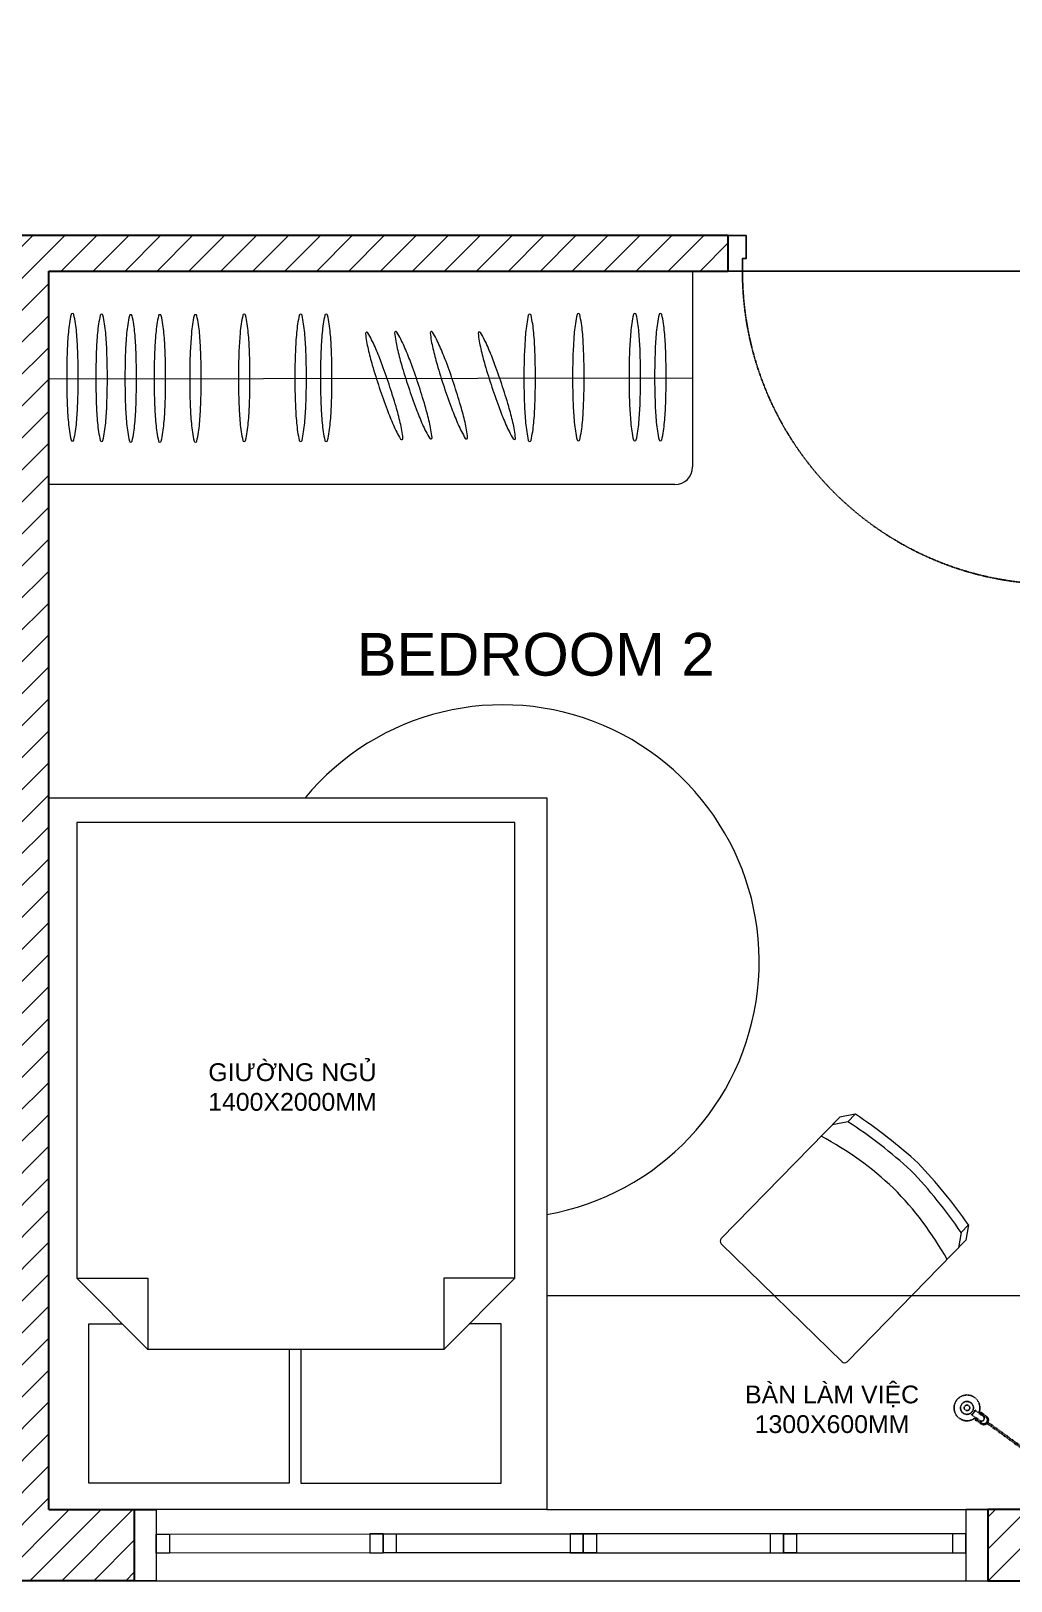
# Model space of a CAD drawing. Header units: millimetres. Extents: x 7780 to 20500, y -15070 to -6359.
# Drawn here: x 11110 to 13865, y -15070 to -10715 of the extents above; entities that cross this region are included whole.
import ezdxf

# ---------------------------------------------------------------- set-up
doc = ezdxf.new("R2010")
doc.units = ezdxf.units.MM
doc.header["$LTSCALE"] = 0.5
doc.linetypes.add('HIDDEN', pattern=[0.375, 0.25, -0.125])
doc.linetypes.add('YLD.Studio专用线型012', pattern=[9.525, 6.35, -3.175])
for name, color, linetype, lineweight in [('0 TEXT', 7, 'Continuous', 13), ('AZ-Furniture', 35, 'Continuous', 9), ('L-Door', 153, 'Continuous', 15), ('L-Fur', 35, 'Continuous', 13), ('L-Hatch', 251, 'Continuous', 5), ('L-Wall', 254, 'Continuous', 30)]:
    doc.layers.add(name, color=color, linetype=linetype, lineweight=lineweight)
doc.styles.add('Text Ghi chú (ANNO)', font='arial.ttf', dxfattribs={"height": 4})
pattern_1 = [(45, (351657.15, 316231.06), (-44.901281, 44.901281), [])]

# ---------------------------------------------------------------- blocks, each defined once
blk = doc.blocks.new('*U3')
at = {"ltscale": 100}
for p, q in [((-75, 200), (-75, 880)), ((-40, 880), (-40, 200))]:
    blk.add_line(p, q, dxfattribs=at)
at = {"color": 8, "ltscale": 100}
blk.add_line((-40, 100), (-920, 100), dxfattribs=at)
at = {"ltscale": 100}
for points in [[(-40, 980), (-40, 880), (-52.5, 880), (-52.5, 890), (-62.5, 890), (-62.5, 880), (-75, 880), (-75, 980)], [(-62.5, 200), (-62.5, 190), (-52.5, 190), (-52.5, 200), (-40, 200), (-40, 100), (-75, 100), (-75, 200)], [(-960, 100), (-920, 100), (-920, 65), (-910, 65), (-910, 0), (-960, 0)], [(-50, 65), (-40, 65), (-40, 100), (0, 100), (0, 0), (-50, 0)]]:
    blk.add_lwpolyline(points, close=True, dxfattribs=at)
at = {"color": 8, "ltscale": 100}
blk.add_lwpolyline([(-62.5, 890), (-52.5, 890), (-52.5, 190), (-62.5, 190)], close=True, dxfattribs=at)
at = {"color": 8, "linetype": 'HIDDEN', "ltscale": 10}
blk.add_arc((-40, 100), 880, 90, 180, dxfattribs=at)
blk = doc.blocks.new('04家具2室内设计情报局66')
at = {"color": 251, "linetype": 'YLD.Studio专用线型012'}
for p, q in [((3262147.1, 2604681), (3261678.6, 2604817.2)), ((3262149.3, 2604688.7), (3261680.8, 2604824.9)), ((3262149.3, 2604688.7), (3262147.1, 2604681)), ((3262219.7, 2604662), (3262147.6, 2604682.9)), ((3262220.8, 2604665.8), (3262148.8, 2604686.7)), ((3262177.8, 2604672), (3262177, 2604669.2)), ((3262192.3, 2604664.7), (3262177, 2604669.2)), ((3262177.8, 2604672), (3262193.2, 2604667.6)), ((3262181.3, 2604673.1), (3262180.7, 2604671.2)), ((3262190.9, 2604670.3), (3262190.3, 2604668.4)), ((3262193.2, 2604667.6), (3262192.3, 2604664.7)), ((3262193.2, 2604667.6), (3262193.7, 2604669.5)), ((3262238.2, 2604654.5), (3262193.2, 2604667.6)), ((3262194.9, 2604673.3), (3262195.4, 2604675.3)), ((3262240.5, 2604662.2), (3262195.4, 2604675.3)), ((3262220.8, 2604665.8), (3262219.7, 2604662)), ((3262240.5, 2604662.2), (3262238.2, 2604654.5))]:
    blk.add_line(p, q, dxfattribs=at)
for points in [[(3261645.8, 2604846.5), (3261593, 2604861.9, -0.171573), (3261584.6, 2604833), (3261637.4, 2604817.7, 1), (3261645.8, 2604846.5, -1)], [(3261663, 2604851.9), (3261624.6, 2604863.1), (3261623.2, 2604858.3), (3261661.6, 2604847.1, -1), (3261650.4, 2604808.7), (3261612, 2604819.9), (3261610.6, 2604815.1), (3261649, 2604803.9, 1), (3261663, 2604851.9, -1)]]:
    blk.add_lwpolyline(points, format="xyb", dxfattribs=at)
for points in [[(3261624.2, 2604852.8), (3261625.6, 2604857.6)], [(3261627, 2604862.4), (3261627.7, 2604864.8), (3261632.5, 2604863.4), (3261631.8, 2604861)], [(3261617.8, 2604813), (3261617.1, 2604810.6), (3261612.3, 2604812), (3261613, 2604814.4)], [(3261615.8, 2604824), (3261614.4, 2604819.2)], [(3261620.6, 2604822.6), (3261619.2, 2604817.8)], [(3261629, 2604851.4), (3261630.4, 2604856.2)]]:
    blk.add_lwpolyline(points, dxfattribs=at)
for centre, radius in [((3261548, 2604859.3), 35), ((3261548, 2604859.3), 15), ((3262124.2, 2604691.8), 65), ((3262124.2, 2604691.8), 50), ((3262124.2, 2604691.8), 15)]:
    blk.add_circle(centre, radius, dxfattribs=at)
for centre, radius, start, end in [((3261548, 2604859.3), 70, 356.16324, 331.41599), ((3262124.2, 2604691.8), 100, 346.08206, 161.49717), ((3262124.2, 2604691.8), 100, 166.08206, 341.49717), ((3262186.6, 2604673.6), 20, 355.32657, 332.25265)]:
    blk.add_arc(centre, radius, start, end, dxfattribs=at)
blk = doc.blocks.new('A$C006C667F')
at = {"linetype": 'Continuous'}
for p, q in [((-222.5, 523.7), (-247.5, 487.6)), ((-222.5, 493.9), (-222.5, 523.7)), ((222.5, 523.7), (247.5, 487.6)), ((222.5, 493.9), (222.5, 523.7)), ((-222.5, 493.9), (-247.5, 457.8)), ((-247.5, 487.6), (-247.5, 10)), ((222.5, 493.9), (247.5, 457.8)), ((247.5, 487.6), (247.5, 10)), ((-237.5, 0), (237.5, 0)), ((237.5, 0), (-237.5, 0))]:
    blk.add_line(p, q, dxfattribs=at)
for centre, radius, start, end in [((55, -947.5), 1497.2, 92.104, 100.68), ((-55, -947.5), 1497.2, 79.32, 87.896), ((43.7, -825), 1345.5, 91.8612, 101.4108), ((-43.7, -825), 1345.5, 78.5892, 88.1388), ((13.6, -470.7), 920.8, 90.8435, 106.4704), ((-13.6, -470.7), 920.8, 73.5296, 89.1565), ((-237.5, 10), 10, 180, 270), ((237.5, 10), 10, 270, 0)]:
    blk.add_arc(centre, radius, start, end, dxfattribs=at)

msp = doc.modelspace()

# ---------------------------------------------------------------- hatches: boundary and pattern name
at = {"layer": 'L-Hatch'}
h = msp.add_hatch(dxfattribs=at)
h.set_pattern_fill('ANSI31', color=256, scale=20)
h.set_pattern_definition(pattern_1)
h.paths.add_polyline_path([(7900.3, -7369.2), (8045.3, -7369.2), (8045.3, -7219.2), (7780.3, -7219.2), (7780.3, -7419.2), (7780.3, -12549.2), (7900.3, -12549.2)])
h.paths.add_polyline_path([(13930.3, -7369.2), (13930.3, -8209.2), (14030.3, -8209.2), (14030.3, -7369.2), (14330.3, -7369.2), (14330.3, -7219.2), (9445.3, -7219.2), (9445.3, -7369.2)])
h.paths.add_polyline_path([(15470.3, -7219.2), (15470.3, -7369.2), (15470.3, -10099.2), (14230.3, -10099.2), (14230.3, -9829.2), (14030.3, -9829.2), (14030.3, -9009.2), (13930.3, -9009.2), (13930.3, -10079.2), (13930.3, -10199.2), (15640.3, -10199.2), (15640.3, -10099.2), (15615.3, -10099.2), (15615.3, -7379.2), (15820.3, -7379.2), (15820.3, -7219.2)])
h.paths.add_polyline_path([(14130.3, -9929.2), (14130.3, -10079.2), (14030.3, -10079.2), (14030.3, -9929.2)], flags=16)
h.paths.add_polyline_path([(16818.3, -7459.2), (17030.3, -7459.2), (17030.3, -7219.2), (16420.3, -7219.2), (16420.3, -7379.2), (16718.3, -7379.2), (16718.3, -8479.2), (17120.3, -8479.2), (17120.3, -10099.2), (16490.3, -10099.2), (16490.3, -10199.2), (17130.3, -10199.2), (17130.3, -10279.2), (17230.3, -10279.2), (17230.3, -7459.2), (17130.3, -7459.2), (17130.3, -8379.2), (16818.3, -8379.2)])
h.paths.add_polyline_path([(20500.3, -7459.2), (20300.3, -7459.2), (20300.3, -8319.2), (19910.3, -8319.2), (19910.3, -7459.2), (19810.3, -7459.2), (19810.3, -8419.2), (20300.3, -8419.2), (20300.3, -8569.2), (20500.3, -8569.2)])
h.paths.add_polyline_path([(20500.3, -9169.2), (20300.3, -9169.2), (20300.3, -10044.2), (18840.3, -10044.2), (18840.3, -10014.2), (18740.3, -10014.2), (18740.3, -10144.2), (20300.3, -10144.2), (20300.3, -11779.2), (20500.3, -11779.2)])
h.paths.add_polyline_path([(17130.3, -11389.2), (17130.3, -14869.2), (16930.3, -14869.2), (16930.3, -15069.2), (18130.3, -15069.2), (18130.3, -14869.2), (17230.3, -14869.2), (17230.3, -11219.2), (17130.3, -11219.2), (17130.3, -11289.2), (17080.3, -11289.2), (17080.3, -11389.2)])
h.paths.add_polyline_path([(13070.3, -11389.2), (13070.3, -11289.2), (11060.3, -11289.2), (11060.3, -11389.2), (11060.3, -13869.2), (10815.3, -13869.2), (10815.3, -14069.2), (10960.3, -14069.2), (10960.3, -14869.2), (10960.3, -15069.2), (11400.3, -15069.2), (11400.3, -14869.2), (11160.3, -14869.2), (11160.3, -11389.2)])
h = msp.add_hatch(dxfattribs=at)
h.set_pattern_fill('ANSI31', color=256, scale=20)
h.set_pattern_definition(pattern_1)
h.paths.add_polyline_path([(14130.3, -14869.2), (13800.3, -14869.2), (13800.3, -15069.2), (14130.3, -15069.2)])
h.paths.add_polyline_path([(14570.3, -14869.2), (14430.3, -14869.2), (14430.3, -15069.2), (14570.3, -15069.2)])

# ---------------------------------------------------------------- linework, layer by layer
at = {"layer": 'AZ-Furniture', "ltscale": 2}
for p, q in [((11239, -12939.2), (11239, -14219.2)), ((12470.7, -14219.2), (12470.7, -12939.2)), ((11239, -14219.2), (11439, -14419.2)), ((12270.7, -14419.2), (12470.7, -14219.2)), ((12270.7, -14419.2), (11439, -14419.2))]:
    msp.add_line(p, q, dxfattribs=at)
for points in [[(11239, -14219.2), (11439, -14219.2), (11439, -14419.2)], [(12470.7, -14219.2), (12270.7, -14219.2), (12270.7, -14419.2)], [(11835.9, -14419.2), (11835.9, -14795.5), (11273.1, -14795.5), (11273.1, -14347.7), (11367.5, -14347.7)], [(11868.9, -14419.2), (11868.9, -14795.5), (12431.7, -14795.5), (12431.7, -14347.7), (12342.2, -14347.7)]]:
    msp.add_lwpolyline(points, dxfattribs=at)
msp.add_arc((12920.3, -11939.2), 50, 270, 0, dxfattribs=at)
at = {"layer": 'L-Door'}
for points in [[(13800.3, -14869.2), (11400.3, -14870.1), (11400.3, -15070.1), (13800.3, -15069.2)], [(11400.3, -14870.1), (11462.5, -14870.1), (11462.5, -15070.1), (11400.3, -15070.1)], [(13800.3, -14869.2), (13738, -14869.2), (13738, -15069.2), (13800.3, -15069.2)], [(11462.5, -14938.2), (12100, -14937.4), (12100, -14990.6), (11462.5, -14991.5)], [(11462.5, -14938.2), (11499.5, -14938.2), (11499.5, -14991.5), (11462.5, -14991.5)], [(12100, -14937.4), (12063, -14937.4), (12063, -14990.6), (12100, -14990.6)], [(12100, -14937.4), (12662.8, -14937.4), (12662.8, -14990.6), (12100, -14990.6)], [(12100, -14937.4), (12137, -14937.4), (12137, -14990.6), (12100, -14990.6)], [(12662.8, -14937.4), (12625.8, -14937.4), (12625.8, -14990.6), (12662.8, -14990.6)], [(13225.6, -14937.4), (12662.8, -14937.4), (12662.8, -14990.6), (13225.6, -14990.6)], [(12662.8, -14937.4), (12699.8, -14937.4), (12699.8, -14990.6), (12662.8, -14990.6)], [(13225.6, -14937.4), (13188.6, -14937.4), (13188.6, -14990.6), (13225.6, -14990.6)], [(13738, -14937.4), (13225.6, -14937.4), (13225.6, -14990.6), (13738, -14990.6)], [(13225.6, -14937.4), (13262.6, -14937.4), (13262.6, -14990.6), (13225.6, -14990.6)], [(13738, -14937.4), (13701, -14937.4), (13701, -14990.6), (13738, -14990.6)]]:
    msp.add_lwpolyline(points, close=True, dxfattribs=at)
at = {"layer": 'L-Fur'}
msp.add_line((12470.7, -12939.2), (11239, -12939.2), dxfattribs=at)
for points in [[(12920.3, -11989.2), (11160.3, -11989.2), (11160.3, -11389.2), (12970.3, -11389.2), (12970.3, -11939.2)], [(12970.3, -11690), (11160.3, -11693.2)]]:
    msp.add_lwpolyline(points, dxfattribs=at)
for points in [[(11226.9, -11508.5, 0.352393), (11223, -11511.6, 0.03129), (11215.4, -11561, 0.013226), (11212, -11613.5, 0.009388), (11210.6, -11687.6, 0.009388), (11212, -11761.7, 0.013226), (11215.4, -11814.3, 0.03129), (11223, -11863.6, 0.352393), (11226.9, -11866.7, 0.352393), (11230.7, -11863.6, 0.03129), (11238.4, -11814.3, 0.013226), (11241.7, -11761.7, 0.009388), (11243.1, -11687.6, 0.009388), (11241.7, -11613.5, 0.013226), (11238.4, -11561, 0.03129), (11230.7, -11511.6, 0.352393)], [(11308.8, -11510.2, 0.352393), (11304.9, -11513.3, 0.03129), (11297.3, -11562.6, 0.013226), (11293.9, -11615.1, 0.009388), (11292.5, -11689.3, 0.009388), (11293.9, -11763.4, 0.013226), (11297.3, -11815.9, 0.03129), (11304.9, -11865.2, 0.352393), (11308.8, -11868.3, 0.352393), (11312.7, -11865.2, 0.03129), (11320.3, -11815.9, 0.013226), (11323.6, -11763.4, 0.009388), (11325, -11689.3, 0.009388), (11323.6, -11615.1, 0.013226), (11320.3, -11562.6, 0.03129), (11312.7, -11513.3, 0.352393)], [(11390.7, -11511.8, 0.352393), (11386.8, -11514.9, 0.03129), (11379.2, -11564.2, 0.013226), (11375.8, -11616.8, 0.009388), (11374.4, -11690.9, 0.009388), (11375.8, -11765, 0.013226), (11379.2, -11817.5, 0.03129), (11386.8, -11866.9, 0.352393), (11390.7, -11870, 0.352393), (11394.6, -11866.9, 0.03129), (11402.2, -11817.5, 0.013226), (11405.5, -11765, 0.009388), (11406.9, -11690.9, 0.009388), (11405.5, -11616.8, 0.013226), (11402.2, -11564.2, 0.03129), (11394.6, -11514.9, 0.352393)], [(11472.6, -11511.8, 0.352393), (11468.7, -11514.9, 0.03129), (11461.1, -11564.2, 0.013226), (11457.7, -11616.8, 0.009388), (11456.3, -11690.9, 0.009388), (11457.7, -11765, 0.013226), (11461.1, -11817.5, 0.03129), (11468.7, -11866.9, 0.352393), (11472.6, -11870, 0.352393), (11476.5, -11866.9, 0.03129), (11484.1, -11817.5, 0.013226), (11487.4, -11765, 0.009388), (11488.8, -11690.9, 0.009388), (11487.4, -11616.8, 0.013226), (11484.1, -11564.2, 0.03129), (11476.5, -11514.9, 0.352393)], [(11572.7, -11511.8, 0.352393), (11568.8, -11514.9, 0.03129), (11561.2, -11564.2), (11557.8, -11616.8, 0.009388), (11556.4, -11690.9, 0.009388), (11557.8, -11765, 0.013226), (11561.2, -11817.5, 0.03129), (11568.8, -11866.9, 0.352393), (11572.7, -11870, 0.352393), (11576.6, -11866.9, 0.03129), (11584.2, -11817.5, 0.013226), (11587.5, -11765, 0.009388), (11588.9, -11690.9, 0.009388), (11587.5, -11616.8, 0.013226), (11584.2, -11564.2, 0.03129), (11576.6, -11514.9, 0.352393)], [(11709.6, -11510.1, 0.352393), (11705.7, -11513.3, 0.03129), (11698.1, -11562.6), (11694.8, -11615.1, 0.009388), (11693.4, -11689.2, 0.009388), (11694.8, -11763.4, 0.013226), (11698.1, -11815.9, 0.03129), (11705.7, -11865.2, 0.352393), (11709.6, -11868.3, 0.352393), (11713.5, -11865.2, 0.03129), (11721.1, -11815.9, 0.013226), (11724.5, -11763.4, 0.009388), (11725.9, -11689.2, 0.009388), (11724.5, -11615.1, 0.013226), (11721.1, -11562.6, 0.03129), (11713.5, -11513.3, 0.352393)], [(11868.3, -11510.1, 0.352393), (11864.4, -11513.3, 0.03129), (11856.8, -11562.6, 0.013226), (11853.4, -11615.1, 0.009388), (11852.1, -11689.2, 0.009388), (11853.4, -11763.4, 0.013226), (11856.8, -11815.9, 0.03129), (11864.4, -11865.2, 0.352393), (11868.3, -11868.3, 0.352393), (11872.2, -11865.2, 0.03129), (11879.8, -11815.9, 0.013226), (11883.2, -11763.4, 0.009388), (11884.5, -11689.2, 0.009388), (11883.2, -11615.1, 0.013226), (11879.8, -11562.6, 0.03129), (11872.2, -11513.3, 0.352393)], [(11940.2, -11510.1, 0.352393), (11936.3, -11513.3, 0.03129), (11928.7, -11562.6, 0.013226), (11925.3, -11615.1, 0.009388), (11924, -11689.2, 0.009388), (11925.3, -11763.4, 0.013226), (11928.7, -11815.9, 0.03129), (11936.3, -11865.2, 0.352393), (11940.2, -11868.3, 0.352393), (11944.1, -11865.2, 0.03129), (11951.7, -11815.9, 0.013226), (11955.1, -11763.4, 0.009388), (11956.4, -11689.2, 0.009388), (11955.1, -11615.1, 0.013226), (11951.7, -11562.6, 0.03129), (11944.1, -11513.3, 0.352393)], [(12512.2, -11510.1, 0.352393), (12508.3, -11513.2, 0.03129), (12500.7, -11562.6), (12497.3, -11615.1, 0.009388), (12495.9, -11689.2, 0.009388), (12497.3, -11763.3, 0.013226), (12500.7, -11815.9, 0.03129), (12508.3, -11865.2, 0.352393), (12512.2, -11868.3, 0.352393), (12516, -11865.2, 0.03129), (12523.7, -11815.9, 0.013226), (12527, -11763.3, 0.009388), (12528.4, -11689.2, 0.009388), (12527, -11615.1, 0.013226), (12523.7, -11562.6, 0.03129), (12516, -11513.2, 0.352393)], [(12649.1, -11508.5, 0.352393), (12645.2, -11511.6, 0.03129), (12637.6, -11560.9), (12634.2, -11613.4, 0.009388), (12632.8, -11687.6, 0.009388), (12634.2, -11761.7, 0.013226), (12637.6, -11814.2, 0.03129), (12645.2, -11863.5, 0.352393), (12649.1, -11866.7, 0.352393), (12653, -11863.5, 0.03129), (12660.6, -11814.2, 0.013226), (12663.9, -11761.7, 0.009388), (12665.3, -11687.6, 0.009388), (12663.9, -11613.4, 0.013226), (12660.6, -11560.9, 0.03129), (12653, -11511.6, 0.352393)], [(12807.8, -11508.5, 0.352393), (12803.9, -11511.6, 0.03129), (12796.3, -11560.9, 0.013226), (12792.9, -11613.4, 0.009388), (12791.5, -11687.6, 0.009388), (12792.9, -11761.7, 0.013226), (12796.3, -11814.2, 0.03129), (12803.9, -11863.5, 0.352393), (12807.8, -11866.7, 0.352393), (12811.7, -11863.5, 0.03129), (12819.3, -11814.2, 0.013226), (12822.6, -11761.7, 0.009388), (12824, -11687.6, 0.009388), (12822.6, -11613.4, 0.013226), (12819.3, -11560.9, 0.03129), (12811.7, -11511.6, 0.352393)], [(12879.7, -11508.5, 0.352393), (12875.8, -11511.6, 0.03129), (12868.2, -11560.9, 0.013226), (12864.8, -11613.4, 0.009388), (12863.4, -11687.6, 0.009388), (12864.8, -11761.7, 0.013226), (12868.2, -11814.2, 0.03129), (12875.8, -11863.5, 0.352393), (12879.7, -11866.7, 0.352393), (12883.6, -11863.5, 0.03129), (12891.2, -11814.2, 0.013226), (12894.5, -11761.7, 0.009388), (12895.9, -11687.6, 0.009388), (12894.5, -11613.4, 0.013226), (12891.2, -11560.9, 0.03129), (12883.6, -11511.6, 0.352393)], [(12053, -11561.2, 0.35207), (12050.6, -11564.9, 0.031454), (12058, -11608.6, 0.013299), (12069.8, -11653.7, 0.00944), (12089.4, -11716.6, 0.00944), (12111.4, -11778.6, 0.013299), (12128.9, -11821.9, 0.031454), (12149.2, -11861.2, 0.35207), (12153.4, -11862.8, 0.35207), (12155.8, -11859.1, 0.031454), (12148.4, -11815.4, 0.013299), (12136.5, -11770.2, 0.00944), (12116.9, -11707.4, 0.00944), (12095, -11645.4, 0.013299), (12077.4, -11602.1, 0.031454), (12057.2, -11562.7, 0.35207)], [(12134.9, -11559.4, 0.35207), (12132.5, -11563.1, 0.031454), (12139.9, -11606.8, 0.013299), (12151.7, -11652, 0.00944), (12171.3, -11714.8, 0.00944), (12193.3, -11776.8, 0.013299), (12210.8, -11820.1, 0.031454), (12231.1, -11859.5, 0.35207), (12235.3, -11861, 0.35207), (12237.7, -11857.3, 0.031454), (12230.3, -11813.6, 0.013299), (12218.4, -11768.5, 0.00944), (12198.8, -11705.6, 0.00944), (12176.9, -11643.6, 0.013299), (12159.3, -11600.3, 0.031454), (12139.1, -11561, 0.35207)], [(12235, -11559.4, 0.35207), (12232.6, -11563.1, 0.031454), (12240, -11606.8, 0.013299), (12251.9, -11652, 0.00944), (12271.4, -11714.8, 0.00944), (12293.4, -11776.8, 0.013299), (12311, -11820.1, 0.031454), (12331.2, -11859.5, 0.35207), (12335.4, -11861, 0.35207), (12337.8, -11857.3, 0.031454), (12330.4, -11813.6, 0.013299), (12318.5, -11768.5, 0.00944), (12299, -11705.6, 0.00944), (12277, -11643.6, 0.013299), (12259.4, -11600.3, 0.031454), (12239.2, -11561, 0.35207)], [(12369.7, -11560.4, 0.35207), (12367.3, -11564.2, 0.031454), (12374.7, -11607.8, 0.013299), (12386.5, -11653, 0.00944), (12406.1, -11715.8, 0.00944), (12428, -11777.8, 0.013299), (12445.6, -11821.1, 0.031454), (12465.9, -11860.5, 0.35207), (12470, -11862.1, 0.35207), (12472.4, -11858.3, 0.031454), (12465.1, -11814.6, 0.013299), (12453.2, -11769.5, 0.00944), (12433.6, -11706.7, 0.00944), (12411.7, -11644.6, 0.013299), (12394.1, -11601.4, 0.031454), (12373.8, -11562, 0.35207)]]:
    msp.add_lwpolyline(points, format="xyb", close=True, dxfattribs=at)
for points in [[(12560.3, -12869.2), (12560.3, -14869.2), (11160.3, -14869.2), (11160.3, -12869.2)], [(14130.3, -14269.2), (12560.3, -14269.2), (12560.3, -14869.2), (14130.3, -14869.2)]]:
    msp.add_lwpolyline(points, close=True, dxfattribs=at)
msp.add_arc((12436.1, -13329.5), 721.4, 279.9088, 140.3514, dxfattribs=at)
at = {"layer": 'L-Wall'}
for points in [[(11160.3, -11389.2), (13070.3, -11389.2), (13070.3, -11289.2), (11060.3, -11289.2), (11060.3, -11389.2)], [(11160.3, -14869.2), (11160.3, -11389.2)], [(11160.3, -14869.2), (11400.3, -14869.2), (11400.3, -15069.2), (10960.3, -15069.2), (10960.3, -14869.2)]]:
    msp.add_lwpolyline(points, dxfattribs=at)
msp.add_lwpolyline([(14130.3, -14869.2), (13800.3, -14869.2), (13800.3, -15069.2), (14130.3, -15069.2)], close=True, dxfattribs=at)

# ---------------------------------------------------------------- block references
at = {"xscale": -1, "rotation": 180}
msp.add_blockref('*U3', (14030.3, -11289.2), dxfattribs=at)
at = {"color": 8, "linetype": 'Continuous', "xscale": -0.5184000000000001, "yscale": 0.5184000000000001, "zscale": 0.5184000000000001, "rotation": 127.8598540405412}
msp.add_blockref('04家具2室内设计情报局66', (42179.2, 2149075.2), dxfattribs=at)
at = {"layer": 'L-Fur', "rotation": 315.6294105808603}
msp.add_blockref('A$C006C667F', (13220.4, -14288.3), dxfattribs=at)

# ---------------------------------------------------------------- texts
at = {"layer": '0 TEXT', "ltscale": 60, "attachment_point": 3, "style": 'Text Ghi chú (ANNO)'}
for s, insert, char_height in [('\\pxqc; BEDROOM 2', (13602.1, -12406.2), 120), ('\\pxqc;GIƯỜNG NGỦ\\P1400X2000MM', (12941.6, -13615.4), 50), ('\\pxqc;BÀN LÀM VIỆC\\P1300X600MM', (14458.6, -14520.9), 50)]:
    msp.add_mtext_dynamic_manual_height_columns(s, width=2192.892, gutter_width=2000, heights=[0], dxfattribs=dict(at, insert=insert, char_height=char_height))

doc.saveas('drawing.dxf')
